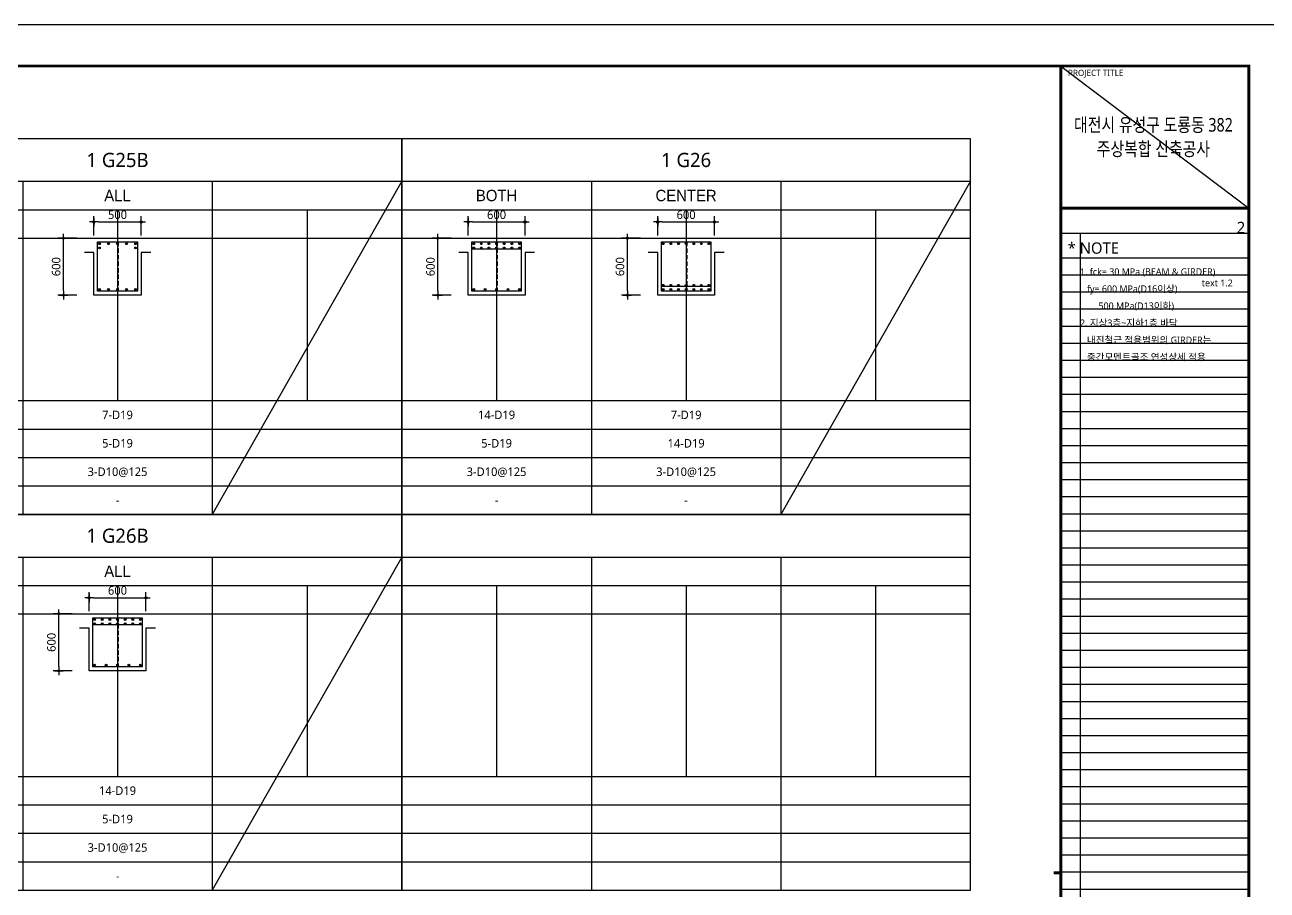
# Model space of a CAD drawing. Header units: millimetres. Extents: x 0 to 252030, y -124740 to 196020.
# Drawn here: x 213375 to 226484, y 115610 to 124740 of the extents above; entities that cross this region are included whole.
import ezdxf
from ezdxf.enums import TextEntityAlignment as Align

# ---------------------------------------------------------------- set-up
doc = ezdxf.new("R2010")
doc.units = ezdxf.units.MM
doc.header["$LTSCALE"] = 30
doc.linetypes.add('HID', pattern=[2.3, 1.5, -0.8])
doc.layers.get('DEFPOINTS').update_dxf_attribs({"color": 142})
for name, color, linetype in [('0-SEC1', 3, 'Continuous'), ('CON', 2, 'Continuous'), ('DIM', 7, 'Continuous'), ('ETC', 7, 'Continuous'), ('S-철근', 3, 'Continuous'), ('SHEET', 7, 'Continuous'), ('TEX', 3, 'Continuous'), ('TXT', 3, 'Continuous'), ('XR-FORM_(도룡동)$0$AA-SHEET', 9, 'Continuous'), ('XR-FORM_(도룡동)$0$Sheet', 7, 'Continuous'), ('XR-FORM_(도룡동)$0$Sheet-text', 3, 'Continuous')]:
    doc.layers.add(name, color=color, linetype=linetype)
doc.layers.add('TieBar', color=7, linetype='HID', lineweight=0)
doc.styles.get("Standard").update_dxf_attribs({"font": 'malgun.ttf'})
doc.styles.add('XR-FORM_(도룡동)$3$맑은고딕', font='malgun.ttf')
doc.styles.add('돋움', font='Dotum.ttf')
doc.styles.add('맑은 고딕', font='malgun.ttf')
doc.dimstyles.new('30NDIM', dxfattribs={"dimscale": 50, "dimtxt": 3, "dimasz": 1.5, "dimexe": 2, "dimexo": 6, "dimgap": 1, "dimtad": 1, "dimdec": 0, "dimrnd": 0.25, "dimzin": 0, "dimdsep": 46, "dimtxsty": 'Standard', "dimblk": 'Z_DOT', "dimcen": 5, "dimclrd": 256, "dimclre": 256, "dimclrt": 3, "dimadec": 0, "dimazin": 0, "dimtm": 1e-09, "dimtfac": 1, "dimtdec": 0, "dimtix": 1, "dimtmove": 2, "dimatfit": 1, "dimldrblk": 'Z_DOT', "dimfxl": 1, "dimtolj": 1, "dimtzin": 0, "dimarcsym": 0})

# ---------------------------------------------------------------- blocks, each defined once
blk = doc.blocks.new('4등분')
at = {"layer": 'DEFPOINTS'}
for p, q in [((1000, 3214), (1000, 1200)), ((3000, 3214), (3000, 1200)), ((5000, 3214), (5000, 1200)), ((0, 2914), (6000, 2914))]:
    blk.add_line(p, q, dxfattribs=at)
at = {"layer": 'SHEET'}
blk.add_line((0, 3514), (6000, 3514), dxfattribs=at)
at = {"layer": 'SHEET', "color": 6}
for p, q in [((2000, 3514), (2000, 0)), ((4000, 3514), (4000, 0)), ((0, 3214), (6000, 3214)), ((0, 1200), (6000, 1200)), ((0, 900), (6000, 900)), ((0, 600), (6000, 600)), ((0, 300), (6000, 300))]:
    blk.add_line(p, q, dxfattribs=at)
at = {"layer": 'SHEET'}
blk.add_lwpolyline([(6000, 3964), (0, 3964), (0, 0), (6000, 0)], close=True, dxfattribs=at)
blk = doc.blocks.new('XR-FORM_(도룡동)$0$S')
at = {"layer": 'DEFPOINTS'}
for p, q in [((75750, 52950), (82250, 52950)), ((75640, 52073), (82226, 52073)), ((76315, 52073), (76315, 20700)), ((82250, 51196), (75640, 51196)), ((82250, 50596), (75640, 50596)), ((82250, 49996), (75640, 49996)), ((82250, 49396), (75640, 49396)), ((82250, 48796), (75640, 48796)), ((82250, 48196), (75640, 48196)), ((82250, 47596), (75640, 47596)), ((82250, 46996), (75640, 46996)), ((82250, 46396), (75640, 46396)), ((82250, 45796), (75640, 45796)), ((82250, 45196), (75640, 45196)), ((82250, 44596), (75640, 44596)), ((82250, 43996), (75640, 43996)), ((82250, 43396), (75640, 43396)), ((82250, 42796), (75640, 42796)), ((82250, 42196), (75640, 42196)), ((82250, 41596), (75640, 41596)), ((82250, 40996), (75640, 40996)), ((82250, 40396), (75640, 40396)), ((82250, 39796), (75640, 39796)), ((82250, 39196), (75640, 39196)), ((82250, 38596), (75640, 38596)), ((82250, 37996), (75640, 37996)), ((82250, 37396), (75640, 37396)), ((82250, 36796), (75640, 36796)), ((82250, 36196), (75640, 36196)), ((82250, 35596), (75640, 35596)), ((82250, 34996), (75640, 34996)), ((82250, 34396), (75640, 34396)), ((82250, 33796), (75640, 33796)), ((82250, 33196), (75640, 33196)), ((82250, 32596), (75640, 32596)), ((82250, 31996), (75640, 31996)), ((82250, 31396), (75640, 31396)), ((82250, 30796), (75640, 30796)), ((82250, 30196), (75640, 30196)), ((82250, 29596), (75640, 29596)), ((82250, 28996), (75640, 28996))]:
    blk.add_line(p, q, dxfattribs=at)
at = {"layer": 'XR-FORM_(도룡동)$0$AA-SHEET', "const_width": 99.9}
blk.add_lwpolyline([(75750, 52950), (82250, 52950)], dxfattribs=at)
at = {"layer": 'XR-FORM_(도룡동)$0$Sheet', "const_width": 100}
blk.add_lwpolyline([(1850, 57950), (82250, 57950), (82250, 1200), (1850, 1200)], close=True, dxfattribs=at)
for points in [[(75640, 57950), (75640, 1200)], [(75640, 52950), (82250, 52950)]]:
    blk.add_lwpolyline(points, dxfattribs=at)
at = {"layer": 'XR-FORM_(도룡동)$0$Sheet', "linetype": 'Continuous', "const_width": 100}
blk.add_lwpolyline([(75640, 29575), (75390, 29575)], dxfattribs=at)
at = {"layer": 'DEFPOINTS', "style": 'XR-FORM_(도룡동)$3$맑은고딕'}
blk.add_text('2', height=400, dxfattribs=at).set_placement((82126, 52273), align=Align.MIDDLE_RIGHT)
blk.add_text('text 1.2', height=240, dxfattribs=at).set_placement((80599, 50202))
at = {"layer": 'XR-FORM_(도룡동)$0$Sheet', "style": 'XR-FORM_(도룡동)$3$맑은고딕'}
blk.add_text('PROJECT TITLE', height=220, dxfattribs=at).set_placement((75890, 57600))
at = {"layer": 'XR-FORM_(도룡동)$0$Sheet-text', "style": 'XR-FORM_(도룡동)$3$맑은고딕'}
blk.add_text('* NOTE', height=400, dxfattribs=at).set_placement((75881, 51550), align=Align.MIDDLE_LEFT)
blk = doc.blocks.new('XR-FORM_(도룡동)', base_point=(101.33, -56114.51))
at = {"layer": 'DEFPOINTS'}
blk.add_line((377.95, 289.75), (411, 264.75), dxfattribs=at)
blk.add_lwpolyline([(0, 0), (420, 0), (420, 297), (0, 297)], close=True, dxfattribs=at)
at = {"xscale": 0.005, "yscale": 0.005, "zscale": 0.005}
blk.add_blockref('XR-FORM_(도룡동)$0$S', (-0.25, 0), dxfattribs=at)
at = {"layer": 'XR-FORM_(도룡동)$0$Sheet-text', "style": 'XR-FORM_(도룡동)$3$맑은고딕', "width": 0.8}
for s, p in [('대전시 유성구 도룡동 382', (394.23, 279.42)), ('주상복합 신축공사', (394.23, 275.17))]:
    blk.add_text(s, height=2.4, dxfattribs=at).set_placement(p, align=Align.MIDDLE_CENTER)
blk = doc.blocks.new('NOTE-보일람표')
at = {"layer": 'TEX', "style": '맑은 고딕'}
for s, p in [('1. fck= 30 MPa (BEAM & GIRDER)', (0, -144)), ('   fy= 600 MPa(D16이상) ', (0, -324)), ('        500 MPa(D13이하)', (0, -504)), ('2. 지상3층~지하1층 바닥', (0, -684)), ('   내진철근 적용범위의 GIRDER는', (0, -864)), ('   중간모멘트골조 연성상세 적용', (0, -1044))]:
    blk.add_text(s, height=72, dxfattribs=at).set_placement(p, align=Align.MIDDLE_LEFT)
blk = doc.blocks.new('Z_DOT')
at = {"layer": 'DIM', "color": 0}
for p, q in [((-1, 0), (1, 0)), ((0, -1), (0, 1))]:
    blk.add_line(p, q, dxfattribs=at)
for radius in [0.25, 0.125]:
    blk.add_circle((0, 0), radius, dxfattribs=at)
blk = doc.blocks.new('*D681')
at = {"layer": 'DEFPOINTS', "color": 0, "transparency": 16777216}
for p in [(214603, 122660), (214103, 122339), (214603, 122339)]:
    blk.add_point(p, dxfattribs=at)
at = {"layer": 'DIM', "lineweight": -2, "transparency": 16777216}
for p, q in [((214103, 122519), (214103, 122720)), ((214603, 122519), (214603, 122720)), ((214148, 122660), (214558, 122660))]:
    blk.add_line(p, q, dxfattribs=at)
at = {"layer": 'DIM', "lineweight": -2, "transparency": 16777216, "xscale": 45, "yscale": 45, "zscale": 45, "rotation": 180}
blk.add_blockref('Z_DOT', (214103, 122660), dxfattribs=at)
at = {"layer": 'DIM', "lineweight": -2, "transparency": 16777216, "xscale": 45, "yscale": 45, "zscale": 45}
blk.add_blockref('Z_DOT', (214603, 122660), dxfattribs=at)
at = {"layer": 'DIM', "color": 3, "transparency": 16777216, "insert": (214353, 122736), "char_height": 90, "attachment_point": 5}
blk.add_mtext('\\A1;500', dxfattribs=at)
blk = doc.blocks.new('*D682')
at = {"layer": 'DEFPOINTS', "color": 0, "transparency": 16777216}
for p in [(213783, 122489), (214103, 122489), (214103, 121889)]:
    blk.add_point(p, dxfattribs=at)
at = {"layer": 'DIM', "lineweight": -2, "transparency": 16777216}
for p, q in [((213923, 122489), (213723, 122489)), ((213783, 121934), (213783, 122444)), ((213923, 121889), (213723, 121889))]:
    blk.add_line(p, q, dxfattribs=at)
at = {"layer": 'DIM', "lineweight": -2, "transparency": 16777216, "xscale": 45, "yscale": 45, "zscale": 45}
for p, rotation in [((213783, 122489), 90), ((213783, 121889), 270)]:
    blk.add_blockref('Z_DOT', p, dxfattribs=dict(at, rotation=rotation))
at = {"layer": 'DIM', "color": 3, "transparency": 16777216, "insert": (213706, 122189), "char_height": 90, "attachment_point": 5, "rotation": 90}
blk.add_mtext('\\A1;600', dxfattribs=at)
blk = doc.blocks.new('*D683')
at = {"layer": 'DEFPOINTS', "color": 0, "transparency": 16777216}
for p in [(218653, 122660), (218053, 122339), (218653, 122339)]:
    blk.add_point(p, dxfattribs=at)
at = {"layer": 'DIM', "lineweight": -2, "transparency": 16777216}
for p, q in [((218053, 122519), (218053, 122720)), ((218653, 122519), (218653, 122720)), ((218098, 122660), (218608, 122660))]:
    blk.add_line(p, q, dxfattribs=at)
at = {"layer": 'DIM', "lineweight": -2, "transparency": 16777216, "xscale": 45, "yscale": 45, "zscale": 45, "rotation": 180}
blk.add_blockref('Z_DOT', (218053, 122660), dxfattribs=at)
at = {"layer": 'DIM', "lineweight": -2, "transparency": 16777216, "xscale": 45, "yscale": 45, "zscale": 45}
blk.add_blockref('Z_DOT', (218653, 122660), dxfattribs=at)
at = {"layer": 'DIM', "color": 3, "transparency": 16777216, "insert": (218353, 122736), "char_height": 90, "attachment_point": 5}
blk.add_mtext('\\A1;600', dxfattribs=at)
blk = doc.blocks.new('*D684')
at = {"layer": 'DEFPOINTS', "color": 0, "transparency": 16777216}
for p in [(217733, 122489), (218053, 122489), (218053, 121889)]:
    blk.add_point(p, dxfattribs=at)
at = {"layer": 'DIM', "lineweight": -2, "transparency": 16777216}
for p, q in [((217873, 122489), (217673, 122489)), ((217733, 121934), (217733, 122444)), ((217873, 121889), (217673, 121889))]:
    blk.add_line(p, q, dxfattribs=at)
at = {"layer": 'DIM', "lineweight": -2, "transparency": 16777216, "xscale": 45, "yscale": 45, "zscale": 45}
for p, rotation in [((217733, 122489), 90), ((217733, 121889), 270)]:
    blk.add_blockref('Z_DOT', p, dxfattribs=dict(at, rotation=rotation))
at = {"layer": 'DIM', "color": 3, "transparency": 16777216, "insert": (217656, 122189), "char_height": 90, "attachment_point": 5, "rotation": 90}
blk.add_mtext('\\A1;600', dxfattribs=at)
blk = doc.blocks.new('*D685')
at = {"layer": 'DEFPOINTS', "color": 0, "transparency": 16777216}
for p in [(220653, 122660), (220053, 122339), (220653, 122339)]:
    blk.add_point(p, dxfattribs=at)
at = {"layer": 'DIM', "lineweight": -2, "transparency": 16777216}
for p, q in [((220053, 122519), (220053, 122720)), ((220653, 122519), (220653, 122720)), ((220098, 122660), (220608, 122660))]:
    blk.add_line(p, q, dxfattribs=at)
at = {"layer": 'DIM', "lineweight": -2, "transparency": 16777216, "xscale": 45, "yscale": 45, "zscale": 45, "rotation": 180}
blk.add_blockref('Z_DOT', (220053, 122660), dxfattribs=at)
at = {"layer": 'DIM', "lineweight": -2, "transparency": 16777216, "xscale": 45, "yscale": 45, "zscale": 45}
blk.add_blockref('Z_DOT', (220653, 122660), dxfattribs=at)
at = {"layer": 'DIM', "color": 3, "transparency": 16777216, "insert": (220353, 122736), "char_height": 90, "attachment_point": 5}
blk.add_mtext('\\A1;600', dxfattribs=at)
blk = doc.blocks.new('*D686')
at = {"layer": 'DEFPOINTS', "color": 0, "transparency": 16777216}
for p in [(219733, 122489), (220053, 122489), (220053, 121889)]:
    blk.add_point(p, dxfattribs=at)
at = {"layer": 'DIM', "lineweight": -2, "transparency": 16777216}
for p, q in [((219873, 122489), (219673, 122489)), ((219733, 121934), (219733, 122444)), ((219873, 121889), (219673, 121889))]:
    blk.add_line(p, q, dxfattribs=at)
at = {"layer": 'DIM', "lineweight": -2, "transparency": 16777216, "xscale": 45, "yscale": 45, "zscale": 45}
for p, rotation in [((219733, 122489), 90), ((219733, 121889), 270)]:
    blk.add_blockref('Z_DOT', p, dxfattribs=dict(at, rotation=rotation))
at = {"layer": 'DIM', "color": 3, "transparency": 16777216, "insert": (219656, 122189), "char_height": 90, "attachment_point": 5, "rotation": 90}
blk.add_mtext('\\A1;600', dxfattribs=at)
blk = doc.blocks.new('*D691')
at = {"layer": 'DEFPOINTS', "color": 0, "transparency": 16777216}
for p in [(214653, 118695), (214053, 118375), (214653, 118375)]:
    blk.add_point(p, dxfattribs=at)
at = {"layer": 'DIM', "lineweight": -2, "transparency": 16777216}
for p, q in [((214053, 118555), (214053, 118755)), ((214098, 118695), (214608, 118695)), ((214653, 118555), (214653, 118755))]:
    blk.add_line(p, q, dxfattribs=at)
at = {"layer": 'DIM', "lineweight": -2, "transparency": 16777216, "xscale": 45, "yscale": 45, "zscale": 45, "rotation": 180}
blk.add_blockref('Z_DOT', (214053, 118695), dxfattribs=at)
at = {"layer": 'DIM', "lineweight": -2, "transparency": 16777216, "xscale": 45, "yscale": 45, "zscale": 45}
blk.add_blockref('Z_DOT', (214653, 118695), dxfattribs=at)
at = {"layer": 'DIM', "color": 3, "transparency": 16777216, "insert": (214353, 118772), "char_height": 90, "attachment_point": 5}
blk.add_mtext('\\A1;600', dxfattribs=at)
blk = doc.blocks.new('*D692')
at = {"layer": 'DEFPOINTS', "color": 0, "transparency": 16777216}
for p in [(213733, 118525), (214053, 118525), (214053, 117925)]:
    blk.add_point(p, dxfattribs=at)
at = {"layer": 'DIM', "lineweight": -2, "transparency": 16777216}
for p, q in [((213873, 118525), (213673, 118525)), ((213733, 117970), (213733, 118480)), ((213873, 117925), (213673, 117925))]:
    blk.add_line(p, q, dxfattribs=at)
at = {"layer": 'DIM', "lineweight": -2, "transparency": 16777216, "xscale": 45, "yscale": 45, "zscale": 45}
for p, rotation in [((213733, 118525), 90), ((213733, 117925), 270)]:
    blk.add_blockref('Z_DOT', p, dxfattribs=dict(at, rotation=rotation))
at = {"layer": 'DIM', "color": 3, "transparency": 16777216, "insert": (213656, 118225), "char_height": 90, "attachment_point": 5, "rotation": 90}
blk.add_mtext('\\A1;600', dxfattribs=at)

msp = doc.modelspace()

# ---------------------------------------------------------------- hatches: boundary and pattern name
at = {"layer": 'S-철근'}
h = msp.add_hatch(color=256, dxfattribs=at)
edge = h.paths.add_edge_path()
edge.add_arc((214162.08013, 122430.41992), 9.55, 0, 180)
edge.add_arc((214162.08013, 122430.41992), 9.55, 180, 360)
h = msp.add_hatch(color=256, dxfattribs=at)
edge = h.paths.add_edge_path()
edge.add_arc((214162.08013, 122386.31992), 9.55, 0, 180)
edge.add_arc((214162.08013, 122386.31992), 9.55, 180, 360)
h = msp.add_hatch(color=256, dxfattribs=at)
edge = h.paths.add_edge_path()
edge.add_arc((214257.54013, 122430.41992), 9.55, 0, 180)
edge.add_arc((214257.54013, 122430.41992), 9.55, 180, 360)
h = msp.add_hatch(color=256, dxfattribs=at)
edge = h.paths.add_edge_path()
edge.add_arc((214353.00013, 122430.41992), 9.55, 0, 180)
edge.add_arc((214353.00013, 122430.41992), 9.55, 180, 360)
h = msp.add_hatch(color=256, dxfattribs=at)
edge = h.paths.add_edge_path()
edge.add_arc((214448.46013, 122430.41992), 9.55, 0, 180)
edge.add_arc((214448.46013, 122430.41992), 9.55, 180, 360)
h = msp.add_hatch(color=256, dxfattribs=at)
edge = h.paths.add_edge_path()
edge.add_arc((214543.92013, 122430.41992), 9.55, 0, 180)
edge.add_arc((214543.92013, 122430.41992), 9.55, 180, 360)
h = msp.add_hatch(color=256, dxfattribs=at)
edge = h.paths.add_edge_path()
edge.add_arc((214543.92013, 122386.31992), 9.55, 0, 180)
edge.add_arc((214543.92013, 122386.31992), 9.55, 180, 360)
h = msp.add_hatch(color=256, dxfattribs=at)
edge = h.paths.add_edge_path()
edge.add_arc((218112.08013, 122430.41992), 9.55, 0, 180)
edge.add_arc((218112.08013, 122430.41992), 9.55, 180, 360)
h = msp.add_hatch(color=256, dxfattribs=at)
edge = h.paths.add_edge_path()
edge.add_arc((218112.08013, 122386.31992), 9.55, 0, 180)
edge.add_arc((218112.08013, 122386.31992), 9.55, 180, 360)
h = msp.add_hatch(color=256, dxfattribs=at)
edge = h.paths.add_edge_path()
edge.add_arc((218192.3868, 122430.41992), 9.55, 0, 180)
edge.add_arc((218192.3868, 122430.41992), 9.55, 180, 360)
h = msp.add_hatch(color=256, dxfattribs=at)
edge = h.paths.add_edge_path()
edge.add_arc((218192.3868, 122386.31992), 9.55, 0, 180)
edge.add_arc((218192.3868, 122386.31992), 9.55, 180, 360)
h = msp.add_hatch(color=256, dxfattribs=at)
edge = h.paths.add_edge_path()
edge.add_arc((218272.69347, 122430.41992), 9.55, 0, 180)
edge.add_arc((218272.69347, 122430.41992), 9.55, 180, 360)
h = msp.add_hatch(color=256, dxfattribs=at)
edge = h.paths.add_edge_path()
edge.add_arc((218272.69347, 122386.31992), 9.55, 0, 180)
edge.add_arc((218272.69347, 122386.31992), 9.55, 180, 360)
h = msp.add_hatch(color=256, dxfattribs=at)
edge = h.paths.add_edge_path()
edge.add_arc((218353.00013, 122430.41992), 9.55, 0, 180)
edge.add_arc((218353.00013, 122430.41992), 9.55, 180, 360)
h = msp.add_hatch(color=256, dxfattribs=at)
edge = h.paths.add_edge_path()
edge.add_arc((218353.00013, 122386.31992), 9.55, 0, 180)
edge.add_arc((218353.00013, 122386.31992), 9.55, 180, 360)
h = msp.add_hatch(color=256, dxfattribs=at)
edge = h.paths.add_edge_path()
edge.add_arc((218433.3068, 122430.41992), 9.55, 0, 180)
edge.add_arc((218433.3068, 122430.41992), 9.55, 180, 360)
h = msp.add_hatch(color=256, dxfattribs=at)
edge = h.paths.add_edge_path()
edge.add_arc((218433.3068, 122386.31992), 9.55, 0, 180)
edge.add_arc((218433.3068, 122386.31992), 9.55, 180, 360)
h = msp.add_hatch(color=256, dxfattribs=at)
edge = h.paths.add_edge_path()
edge.add_arc((218513.61347, 122430.41992), 9.55, 0, 180)
edge.add_arc((218513.61347, 122430.41992), 9.55, 180, 360)
h = msp.add_hatch(color=256, dxfattribs=at)
edge = h.paths.add_edge_path()
edge.add_arc((218513.61347, 122386.31992), 9.55, 0, 180)
edge.add_arc((218513.61347, 122386.31992), 9.55, 180, 360)
h = msp.add_hatch(color=256, dxfattribs=at)
edge = h.paths.add_edge_path()
edge.add_arc((218593.92013, 122430.41992), 9.55, 0, 180)
edge.add_arc((218593.92013, 122430.41992), 9.55, 180, 360)
h = msp.add_hatch(color=256, dxfattribs=at)
edge = h.paths.add_edge_path()
edge.add_arc((218593.92013, 122386.31992), 9.55, 0, 180)
edge.add_arc((218593.92013, 122386.31992), 9.55, 180, 360)
h = msp.add_hatch(color=256, dxfattribs=at)
edge = h.paths.add_edge_path()
edge.add_arc((220112.08013, 122430.41992), 9.55, 0, 180)
edge.add_arc((220112.08013, 122430.41992), 9.55, 180, 360)
h = msp.add_hatch(color=256, dxfattribs=at)
edge = h.paths.add_edge_path()
edge.add_arc((220192.3868, 122430.41992), 9.55, 0, 180)
edge.add_arc((220192.3868, 122430.41992), 9.55, 180, 360)
h = msp.add_hatch(color=256, dxfattribs=at)
edge = h.paths.add_edge_path()
edge.add_arc((220272.69347, 122430.41992), 9.55, 0, 180)
edge.add_arc((220272.69347, 122430.41992), 9.55, 180, 360)
h = msp.add_hatch(color=256, dxfattribs=at)
edge = h.paths.add_edge_path()
edge.add_arc((220353.00013, 122430.41992), 9.55, 0, 180)
edge.add_arc((220353.00013, 122430.41992), 9.55, 180, 360)
h = msp.add_hatch(color=256, dxfattribs=at)
edge = h.paths.add_edge_path()
edge.add_arc((220433.3068, 122430.41992), 9.55, 0, 180)
edge.add_arc((220433.3068, 122430.41992), 9.55, 180, 360)
h = msp.add_hatch(color=256, dxfattribs=at)
edge = h.paths.add_edge_path()
edge.add_arc((220513.61347, 122430.41992), 9.55, 0, 180)
edge.add_arc((220513.61347, 122430.41992), 9.55, 180, 360)
h = msp.add_hatch(color=256, dxfattribs=at)
edge = h.paths.add_edge_path()
edge.add_arc((220593.92013, 122430.41992), 9.55, 0, 180)
edge.add_arc((220593.92013, 122430.41992), 9.55, 180, 360)
h = msp.add_hatch(color=256, dxfattribs=at)
edge = h.paths.add_edge_path()
edge.add_arc((214162.08013, 121948.57992), 9.55, 0, 180)
edge.add_arc((214162.08013, 121948.57992), 9.55, 180, 360)
h = msp.add_hatch(color=256, dxfattribs=at)
edge = h.paths.add_edge_path()
edge.add_arc((214257.54013, 121948.57992), 9.55, 0, 180)
edge.add_arc((214257.54013, 121948.57992), 9.55, 180, 360)
h = msp.add_hatch(color=256, dxfattribs=at)
edge = h.paths.add_edge_path()
edge.add_arc((214353.00013, 121948.57992), 9.55, 0, 180)
edge.add_arc((214353.00013, 121948.57992), 9.55, 180, 360)
h = msp.add_hatch(color=256, dxfattribs=at)
edge = h.paths.add_edge_path()
edge.add_arc((214448.46013, 121948.57992), 9.55, 0, 180)
edge.add_arc((214448.46013, 121948.57992), 9.55, 180, 360)
h = msp.add_hatch(color=256, dxfattribs=at)
edge = h.paths.add_edge_path()
edge.add_arc((214543.92013, 121948.57992), 9.55, 0, 180)
edge.add_arc((214543.92013, 121948.57992), 9.55, 180, 360)
h = msp.add_hatch(color=256, dxfattribs=at)
edge = h.paths.add_edge_path()
edge.add_arc((218112.08013, 121948.57992), 9.55, 0, 180)
edge.add_arc((218112.08013, 121948.57992), 9.55, 180, 360)
h = msp.add_hatch(color=256, dxfattribs=at)
edge = h.paths.add_edge_path()
edge.add_arc((218232.54013, 121948.57992), 9.55, 0, 180)
edge.add_arc((218232.54013, 121948.57992), 9.55, 180, 360)
h = msp.add_hatch(color=256, dxfattribs=at)
edge = h.paths.add_edge_path()
edge.add_arc((218353.00013, 121948.57992), 9.55, 0, 180)
edge.add_arc((218353.00013, 121948.57992), 9.55, 180, 360)
h = msp.add_hatch(color=256, dxfattribs=at)
edge = h.paths.add_edge_path()
edge.add_arc((218473.46013, 121948.57992), 9.55, 0, 180)
edge.add_arc((218473.46013, 121948.57992), 9.55, 180, 360)
h = msp.add_hatch(color=256, dxfattribs=at)
edge = h.paths.add_edge_path()
edge.add_arc((218593.92013, 121948.57992), 9.55, 0, 180)
edge.add_arc((218593.92013, 121948.57992), 9.55, 180, 360)
h = msp.add_hatch(color=256, dxfattribs=at)
edge = h.paths.add_edge_path()
edge.add_arc((220112.08013, 121992.67992), 9.55, 0, 180)
edge.add_arc((220112.08013, 121992.67992), 9.55, 180, 360)
h = msp.add_hatch(color=256, dxfattribs=at)
edge = h.paths.add_edge_path()
edge.add_arc((220112.08013, 121948.57992), 9.55, 0, 180)
edge.add_arc((220112.08013, 121948.57992), 9.55, 180, 360)
h = msp.add_hatch(color=256, dxfattribs=at)
edge = h.paths.add_edge_path()
edge.add_arc((220192.3868, 121992.67992), 9.55, 0, 180)
edge.add_arc((220192.3868, 121992.67992), 9.55, 180, 360)
h = msp.add_hatch(color=256, dxfattribs=at)
edge = h.paths.add_edge_path()
edge.add_arc((220192.3868, 121948.57992), 9.55, 0, 180)
edge.add_arc((220192.3868, 121948.57992), 9.55, 180, 360)
h = msp.add_hatch(color=256, dxfattribs=at)
edge = h.paths.add_edge_path()
edge.add_arc((220272.69347, 121992.67992), 9.55, 0, 180)
edge.add_arc((220272.69347, 121992.67992), 9.55, 180, 360)
h = msp.add_hatch(color=256, dxfattribs=at)
edge = h.paths.add_edge_path()
edge.add_arc((220272.69347, 121948.57992), 9.55, 0, 180)
edge.add_arc((220272.69347, 121948.57992), 9.55, 180, 360)
h = msp.add_hatch(color=256, dxfattribs=at)
edge = h.paths.add_edge_path()
edge.add_arc((220353.00013, 121992.67992), 9.55, 0, 180)
edge.add_arc((220353.00013, 121992.67992), 9.55, 180, 360)
h = msp.add_hatch(color=256, dxfattribs=at)
edge = h.paths.add_edge_path()
edge.add_arc((220353.00013, 121948.57992), 9.55, 0, 180)
edge.add_arc((220353.00013, 121948.57992), 9.55, 180, 360)
h = msp.add_hatch(color=256, dxfattribs=at)
edge = h.paths.add_edge_path()
edge.add_arc((220433.3068, 121992.67992), 9.55, 0, 180)
edge.add_arc((220433.3068, 121992.67992), 9.55, 180, 360)
h = msp.add_hatch(color=256, dxfattribs=at)
edge = h.paths.add_edge_path()
edge.add_arc((220433.3068, 121948.57992), 9.55, 0, 180)
edge.add_arc((220433.3068, 121948.57992), 9.55, 180, 360)
h = msp.add_hatch(color=256, dxfattribs=at)
edge = h.paths.add_edge_path()
edge.add_arc((220513.61347, 121992.67992), 9.55, 0, 180)
edge.add_arc((220513.61347, 121992.67992), 9.55, 180, 360)
h = msp.add_hatch(color=256, dxfattribs=at)
edge = h.paths.add_edge_path()
edge.add_arc((220513.61347, 121948.57992), 9.55, 0, 180)
edge.add_arc((220513.61347, 121948.57992), 9.55, 180, 360)
h = msp.add_hatch(color=256, dxfattribs=at)
edge = h.paths.add_edge_path()
edge.add_arc((220593.92013, 121992.67992), 9.55, 0, 180)
edge.add_arc((220593.92013, 121992.67992), 9.55, 180, 360)
h = msp.add_hatch(color=256, dxfattribs=at)
edge = h.paths.add_edge_path()
edge.add_arc((220593.92013, 121948.57992), 9.55, 0, 180)
edge.add_arc((220593.92013, 121948.57992), 9.55, 180, 360)
h = msp.add_hatch(color=256, dxfattribs=at)
edge = h.paths.add_edge_path()
edge.add_arc((214112.08013, 118465.91992), 9.55, 0, 180)
edge.add_arc((214112.08013, 118465.91992), 9.55, 180, 360)
h = msp.add_hatch(color=256, dxfattribs=at)
edge = h.paths.add_edge_path()
edge.add_arc((214112.08013, 118421.81992), 9.55, 0, 180)
edge.add_arc((214112.08013, 118421.81992), 9.55, 180, 360)
h = msp.add_hatch(color=256, dxfattribs=at)
edge = h.paths.add_edge_path()
edge.add_arc((214192.3868, 118465.91992), 9.55, 0, 180)
edge.add_arc((214192.3868, 118465.91992), 9.55, 180, 360)
h = msp.add_hatch(color=256, dxfattribs=at)
edge = h.paths.add_edge_path()
edge.add_arc((214192.3868, 118421.81992), 9.55, 0, 180)
edge.add_arc((214192.3868, 118421.81992), 9.55, 180, 360)
h = msp.add_hatch(color=256, dxfattribs=at)
edge = h.paths.add_edge_path()
edge.add_arc((214272.69347, 118465.91992), 9.55, 0, 180)
edge.add_arc((214272.69347, 118465.91992), 9.55, 180, 360)
h = msp.add_hatch(color=256, dxfattribs=at)
edge = h.paths.add_edge_path()
edge.add_arc((214272.69347, 118421.81992), 9.55, 0, 180)
edge.add_arc((214272.69347, 118421.81992), 9.55, 180, 360)
h = msp.add_hatch(color=256, dxfattribs=at)
edge = h.paths.add_edge_path()
edge.add_arc((214353.00013, 118465.91992), 9.55, 0, 180)
edge.add_arc((214353.00013, 118465.91992), 9.55, 180, 360)
h = msp.add_hatch(color=256, dxfattribs=at)
edge = h.paths.add_edge_path()
edge.add_arc((214353.00013, 118421.81992), 9.55, 0, 180)
edge.add_arc((214353.00013, 118421.81992), 9.55, 180, 360)
h = msp.add_hatch(color=256, dxfattribs=at)
edge = h.paths.add_edge_path()
edge.add_arc((214433.3068, 118465.91992), 9.55, 0, 180)
edge.add_arc((214433.3068, 118465.91992), 9.55, 180, 360)
h = msp.add_hatch(color=256, dxfattribs=at)
edge = h.paths.add_edge_path()
edge.add_arc((214433.3068, 118421.81992), 9.55, 0, 180)
edge.add_arc((214433.3068, 118421.81992), 9.55, 180, 360)
h = msp.add_hatch(color=256, dxfattribs=at)
edge = h.paths.add_edge_path()
edge.add_arc((214513.61347, 118465.91992), 9.55, 0, 180)
edge.add_arc((214513.61347, 118465.91992), 9.55, 180, 360)
h = msp.add_hatch(color=256, dxfattribs=at)
edge = h.paths.add_edge_path()
edge.add_arc((214513.61347, 118421.81992), 9.55, 0, 180)
edge.add_arc((214513.61347, 118421.81992), 9.55, 180, 360)
h = msp.add_hatch(color=256, dxfattribs=at)
edge = h.paths.add_edge_path()
edge.add_arc((214593.92013, 118465.91992), 9.55, 0, 180)
edge.add_arc((214593.92013, 118465.91992), 9.55, 180, 360)
h = msp.add_hatch(color=256, dxfattribs=at)
edge = h.paths.add_edge_path()
edge.add_arc((214593.92013, 118421.81992), 9.55, 0, 180)
edge.add_arc((214593.92013, 118421.81992), 9.55, 180, 360)
h = msp.add_hatch(color=256, dxfattribs=at)
edge = h.paths.add_edge_path()
edge.add_arc((214112.08013, 117984.07992), 9.55, 0, 180)
edge.add_arc((214112.08013, 117984.07992), 9.55, 180, 360)
h = msp.add_hatch(color=256, dxfattribs=at)
edge = h.paths.add_edge_path()
edge.add_arc((214232.54013, 117984.07992), 9.55, 0, 180)
edge.add_arc((214232.54013, 117984.07992), 9.55, 180, 360)
h = msp.add_hatch(color=256, dxfattribs=at)
edge = h.paths.add_edge_path()
edge.add_arc((214353.00013, 117984.07992), 9.55, 0, 180)
edge.add_arc((214353.00013, 117984.07992), 9.55, 180, 360)
h = msp.add_hatch(color=256, dxfattribs=at)
edge = h.paths.add_edge_path()
edge.add_arc((214473.46013, 117984.07992), 9.55, 0, 180)
edge.add_arc((214473.46013, 117984.07992), 9.55, 180, 360)
h = msp.add_hatch(color=256, dxfattribs=at)
edge = h.paths.add_edge_path()
edge.add_arc((214593.92013, 117984.07992), 9.55, 0, 180)
edge.add_arc((214593.92013, 117984.07992), 9.55, 180, 360)

# ---------------------------------------------------------------- linework, layer by layer
at = {"layer": 'CON', "color": 8}
for p, q in [((214003.00013, 122489.49992), (214703.00013, 122489.49992)), ((217953.00013, 122489.49992), (218753.00013, 122489.49992)), ((219953.00013, 122489.49992), (220753.00013, 122489.49992)), ((213953.00013, 118524.99992), (214753.00013, 118524.99992))]:
    msp.add_line(p, q, dxfattribs=at)
for points in [[(214703.00013, 122339.49992), (214603.00013, 122339.49992), (214603.00013, 121889.49992), (214103.00013, 121889.49992), (214103.00013, 122339.49992), (214003.00013, 122339.49992)], [(218753.00013, 122339.49992), (218653.00013, 122339.49992), (218653.00013, 121889.49992), (218053.00013, 121889.49992), (218053.00013, 122339.49992), (217953.00013, 122339.49992)], [(220753.00013, 122339.49992), (220653.00013, 122339.49992), (220653.00013, 121889.49992), (220053.00013, 121889.49992), (220053.00013, 122339.49992), (219953.00013, 122339.49992)], [(214753.00013, 118374.99992), (214653.00013, 118374.99992), (214653.00013, 117924.99992), (214053.00013, 117924.99992), (214053.00013, 118374.99992), (213953.00013, 118374.99992)]]:
    msp.add_lwpolyline(points, dxfattribs=at)
at = {"layer": 'ETC', "color": 8}
for p, q in [((218093.00013, 122376.76992), (218613.00013, 122376.76992)), ((220093.00013, 121983.12992), (220613.00013, 121983.12992)), ((214093.00013, 118412.26992), (214613.00013, 118412.26992))]:
    msp.add_line(p, q, dxfattribs=at)
at = {"layer": 'S-철근'}
for points in [[(214143.00013, 121929.49992), (214143.00013, 122449.49992), (214563.00013, 122449.49992), (214563.00013, 121929.49992), (214143.00013, 121929.49992)], [(218093.00013, 121929.49992), (218093.00013, 122449.49992), (218613.00013, 122449.49992), (218613.00013, 121929.49992), (218093.00013, 121929.49992)], [(220093.00013, 121929.49992), (220093.00013, 122449.49992), (220613.00013, 122449.49992), (220613.00013, 121929.49992), (220093.00013, 121929.49992)], [(214093.00013, 117964.99992), (214093.00013, 118484.99992), (214613.00013, 118484.99992), (214613.00013, 117964.99992), (214093.00013, 117964.99992)]]:
    msp.add_lwpolyline(points, dxfattribs=at)
for centre in [(214162.08013, 122430.41992), (214162.08013, 122386.31992), (214257.54013, 122430.41992), (214353.00013, 122430.41992), (214448.46013, 122430.41992), (214543.92013, 122430.41992), (214543.92013, 122386.31992), (218112.08013, 122430.41992), (218112.08013, 122386.31992), (218192.3868, 122430.41992), (218192.3868, 122386.31992), (218272.69347, 122430.41992), (218272.69347, 122386.31992), (218353.00013, 122430.41992), (218353.00013, 122386.31992), (218433.3068, 122430.41992), (218433.3068, 122386.31992), (218513.61347, 122430.41992), (218513.61347, 122386.31992), (218593.92013, 122430.41992), (218593.92013, 122386.31992), (220112.08013, 122430.41992), (220192.3868, 122430.41992), (220272.69347, 122430.41992), (220353.00013, 122430.41992), (220433.3068, 122430.41992), (220513.61347, 122430.41992), (220593.92013, 122430.41992), (214162.08013, 121948.57992), (214257.54013, 121948.57992), (214353.00013, 121948.57992), (214448.46013, 121948.57992), (214543.92013, 121948.57992), (218112.08013, 121948.57992), (218232.54013, 121948.57992), (218353.00013, 121948.57992), (218473.46013, 121948.57992), (218593.92013, 121948.57992), (220112.08013, 121992.67992), (220112.08013, 121948.57992), (220192.3868, 121992.67992), (220192.3868, 121948.57992), (220272.69347, 121992.67992), (220272.69347, 121948.57992), (220353.00013, 121992.67992), (220353.00013, 121948.57992), (220433.3068, 121992.67992), (220433.3068, 121948.57992), (220513.61347, 121992.67992), (220513.61347, 121948.57992), (220593.92013, 121992.67992), (220593.92013, 121948.57992), (214112.08013, 118465.91992), (214112.08013, 118421.81992), (214192.3868, 118465.91992), (214192.3868, 118421.81992), (214272.69347, 118465.91992), (214272.69347, 118421.81992), (214353.00013, 118465.91992), (214353.00013, 118421.81992), (214433.3068, 118465.91992), (214433.3068, 118421.81992), (214513.61347, 118465.91992), (214513.61347, 118421.81992), (214593.92013, 118465.91992), (214593.92013, 118421.81992), (214112.08013, 117984.07992), (214232.54013, 117984.07992), (214353.00013, 117984.07992), (214473.46013, 117984.07992), (214593.92013, 117984.07992)]:
    msp.add_circle(centre, 9.55, dxfattribs=at)
at = {"layer": 'SHEET'}
for p, q in [((217353.00013, 123089.49992), (215353.00013, 119574.99992)), ((223353.00013, 123089.49992), (221353.00013, 119574.99992)), ((217353.00013, 119124.99992), (215353.00013, 115610.49992))]:
    msp.add_line(p, q, dxfattribs=at)
at = {"layer": 'TieBar'}
for p, q in [((214362.55013, 122449.49992), (214362.55013, 121929.49992)), ((218362.55013, 122449.49992), (218362.55013, 121929.49992)), ((220362.55013, 122449.49992), (220362.55013, 121929.49992)), ((214362.55013, 118484.99992), (214362.55013, 117964.99992))]:
    msp.add_line(p, q, dxfattribs=at)

# ---------------------------------------------------------------- block references
for p in [(211353.00013, 119574.99992), (217353.00013, 119574.99992), (211353.00013, 115610.49992), (217353.00013, 115610.49992)]:
    msp.add_blockref('4등분', p)
at = {"layer": '0-SEC1', "xscale": 60, "yscale": 60, "zscale": 60}
msp.add_blockref('XR-FORM_(도룡동)', (207710.02429, -3259950.57868), dxfattribs=at)
at = {"layer": 'S-철근'}
msp.add_blockref('NOTE-보일람표', (224509.3931, 122278.91905), dxfattribs=at)

# ---------------------------------------------------------------- texts
at = {"layer": 'TXT', "color": 2, "style": '맑은 고딕'}
for s, p in [('1 G25B', (214353.00013, 123314.49992)), ('1 G26', (220353.00013, 123314.49992)), ('1 G26B', (214353.00013, 119349.99992))]:
    msp.add_text(s, height=150, dxfattribs=at).set_placement(p, align=Align.MIDDLE_CENTER)
at = {"layer": 'TXT'}
for s, height, style, p in [('ALL', 120, '돋움', (214353.00013, 122939.49992)), ('BOTH', 120, '돋움', (218353.00013, 122939.49992)), ('CENTER', 120, '돋움', (220353.00013, 122939.49992)), ('7-D19', 90, '맑은 고딕', (214353.00013, 120624.99992)), ('14-D19', 90, '맑은 고딕', (218353.00013, 120624.99992)), ('7-D19', 90, '맑은 고딕', (220353.00013, 120624.99992)), ('5-D19', 90, '맑은 고딕', (214353.00013, 120324.99992)), ('5-D19', 90, '맑은 고딕', (218353.00013, 120324.99992)), ('14-D19', 90, '맑은 고딕', (220353.00013, 120324.99992)), ('3-D10@125', 90, '맑은 고딕', (214353.00013, 120024.99992)), ('3-D10@125', 90, '맑은 고딕', (218353.00013, 120024.99992)), ('3-D10@125', 90, '맑은 고딕', (220353.00013, 120024.99992)), ('-', 90, '맑은 고딕', (214353.00013, 119724.99992)), ('-', 90, '맑은 고딕', (218353.00013, 119724.99992)), ('-', 90, '맑은 고딕', (220353.00013, 119724.99992)), ('ALL', 120, '돋움', (214353.00013, 118974.99992)), ('14-D19', 90, '맑은 고딕', (214353.00013, 116660.49992)), ('5-D19', 90, '맑은 고딕', (214353.00013, 116360.49992)), ('3-D10@125', 90, '맑은 고딕', (214353.00013, 116060.49992)), ('-', 90, '맑은 고딕', (214353.00013, 115760.49992))]:
    msp.add_text(s, height=height, dxfattribs=dict(at, style=style)).set_placement(p, align=Align.MIDDLE_CENTER)

# ---------------------------------------------------------------- dimensions: what is measured, and where the dimension line sits
at = {"layer": 'DIM'}
for base, p1, p2, picture, middle in [((214603.00013, 122659.65148), (214103.00013, 122339.49992), (214603.00013, 122339.49992), '*D681', (214353.00013, 122736.14945)), ((218653.00013, 122659.65148), (218053.00013, 122339.49992), (218653.00013, 122339.49992), '*D683', (218353.00013, 122736.14945)), ((220653.00013, 122659.65148), (220053.00013, 122339.49992), (220653.00013, 122339.49992), '*D685', (220353.00013, 122736.14945)), ((214653.00013, 118695.15148), (214053.00013, 118374.99992), (214653.00013, 118374.99992), '*D691', (214353.00013, 118771.64945))]:
    dim = msp.add_linear_dim(base=base, p1=p1, p2=p2, dimstyle='30NDIM', override={"dimscale": 30, "dimtxsty": 'Standard'}, dxfattribs=at)
    dim.commit()
    dim.dimension.update_dxf_attribs({"geometry": picture, "text_midpoint": middle})
for base, p1, p2, picture, middle in [((213782.84857, 122489.49992), (214103.00013, 121889.49992), (214103.00013, 122489.49992), '*D682', (213706.3506, 122189.49992)), ((217732.84857, 122489.49992), (218053.00013, 121889.49992), (218053.00013, 122489.49992), '*D684', (217656.3506, 122189.49992)), ((219732.84857, 122489.49992), (220053.00013, 121889.49992), (220053.00013, 122489.49992), '*D686', (219656.3506, 122189.49992)), ((213732.84857, 118524.99992), (214053.00013, 117924.99992), (214053.00013, 118524.99992), '*D692', (213656.3506, 118224.99992))]:
    dim = msp.add_linear_dim(base=base, p1=p1, p2=p2, angle=90, dimstyle='30NDIM', override={"dimscale": 30, "dimtxsty": 'Standard'}, dxfattribs=at)
    dim.commit()
    dim.dimension.update_dxf_attribs({"geometry": picture, "text_midpoint": middle})

doc.saveas('drawing.dxf')
